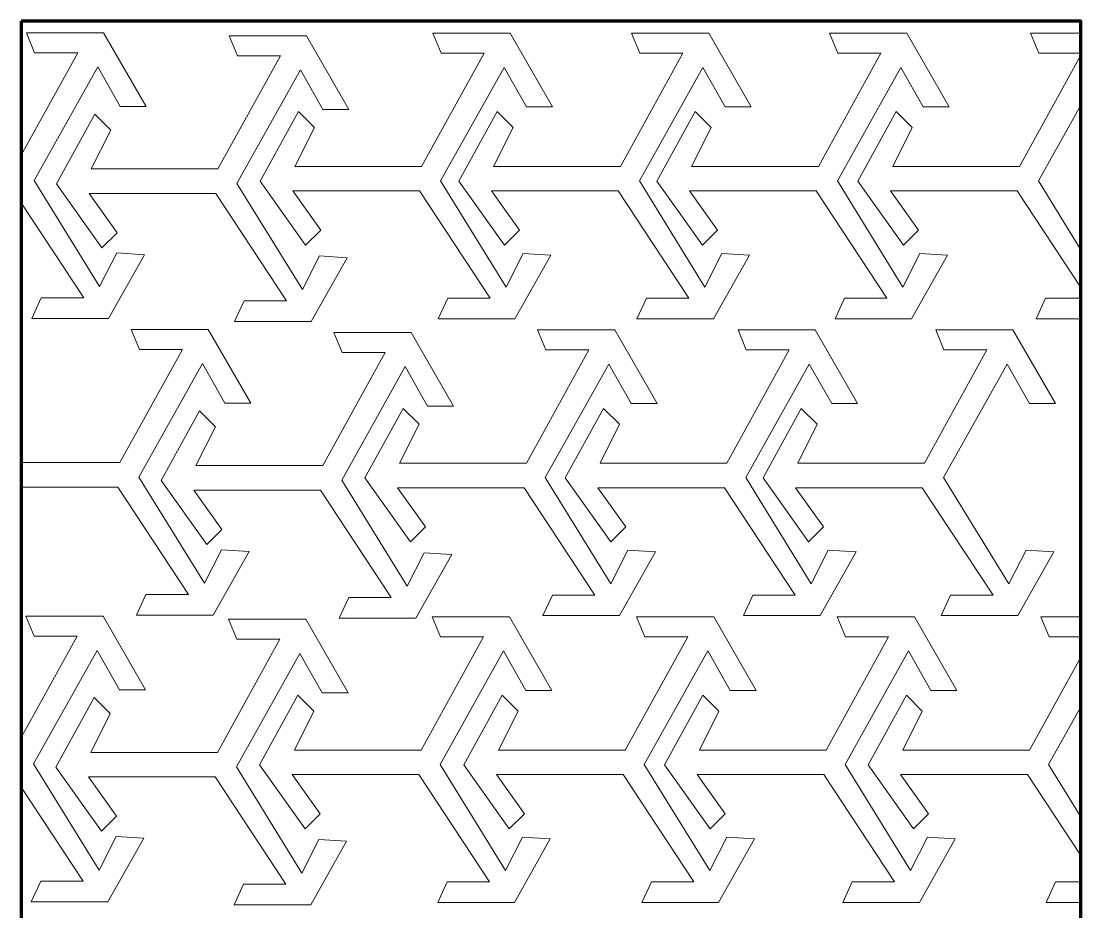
# Model space of a CAD drawing. Header units: centimetres. Extents: x -79.9 to 1.5, y -34 to 25.1.
# Drawn here: x -67.25 to -58.45, y 2.66 to 10.05 of the extents above; entities that cross this region are included whole.
import ezdxf

# ---------------------------------------------------------------- set-up
doc = ezdxf.new("R2010")
doc.units = ezdxf.units.CM
doc.header["$MEASUREMENT"] = 0
doc.layers.add('Layer 1', color=7, linetype='Continuous')

msp = doc.modelspace()

# ---------------------------------------------------------------- linework, layer by layer
at = {"layer": 'Layer 1', "lineweight": 211}
msp.add_open_spline([(-67.24801, 10.04838), (-67.24801, 10.04838), (-58.44801, 10.04838), (-58.44801, 10.04838), (-58.44801, 10.04838), (-58.44801, -6.77584), (-58.44801, -6.77584), (-58.44801, -6.77584), (-67.24801, -6.77584), (-67.24801, -6.77584), (-67.24801, -6.77584), (-67.24801, 10.04838), (-67.24801, 10.04838)], degree=3, knots=[0, 0, 0, 0, 0.25, 0.25, 0.25, 0.5, 0.5, 0.5, 0.75, 0.75, 0.75, 1, 1, 1, 1], dxfattribs=at)
at = {"layer": 'Layer 1', "lineweight": 20}
for points, knots in [([(-67.24801, 8.5398), (-67.24801, 8.5398), (-66.72879, 7.75231), (-66.72879, 7.75231), (-66.72879, 7.75231), (-67.08125, 7.75231), (-67.08125, 7.75231), (-67.08125, 7.75231), (-67.15957, 7.58097), (-67.15957, 7.58097), (-67.15957, 7.58097), (-66.52319, 7.58097), (-66.52319, 7.58097), (-66.52319, 7.58097), (-66.22458, 8.10966), (-66.22458, 8.10966), (-66.22458, 8.10966), (-66.45466, 8.12435), (-66.45466, 8.12435), (-66.45466, 8.12435), (-66.59662, 7.84532), (-66.59662, 7.84532), (-66.59662, 7.84532), (-67.13999, 8.72647), (-67.13999, 8.72647), (-67.13999, 8.72647), (-66.61239, 9.66905), (-66.61239, 9.66905), (-66.61239, 9.66905), (-66.42637, 9.34106), (-66.42637, 9.34106), (-66.42637, 9.34106), (-66.21098, 9.34106), (-66.21098, 9.34106), (-66.21098, 9.34106), (-66.56344, 9.95297), (-66.56344, 9.95297), (-66.56344, 9.95297), (-67.20473, 9.95297), (-67.20473, 9.95297), (-67.20473, 9.95297), (-67.13619, 9.78653), (-67.13619, 9.78653), (-67.13619, 9.78653), (-66.77883, 9.78653), (-66.77883, 9.78653), (-66.77883, 9.78653), (-67.24801, 8.93671), (-67.24801, 8.93671)], [0, 0, 0, 0, 0.0625, 0.0625, 0.0625, 0.125, 0.125, 0.125, 0.1875, 0.1875, 0.1875, 0.25, 0.25, 0.25, 0.3125, 0.3125, 0.3125, 0.375, 0.375, 0.375, 0.4375, 0.4375, 0.4375, 0.5, 0.5, 0.5, 0.5625, 0.5625, 0.5625, 0.625, 0.625, 0.625, 0.6875, 0.6875, 0.6875, 0.75, 0.75, 0.75, 0.8125, 0.8125, 0.8125, 0.875, 0.875, 0.875, 0.9375, 0.9375, 0.9375, 1, 1, 1, 1]), ([(-64.88572, 8.18852), (-64.88572, 8.18852), (-64.76089, 8.31334), (-64.76089, 8.31334), (-64.76089, 8.31334), (-64.99342, 8.63889), (-64.99342, 8.63889), (-64.99342, 8.63889), (-63.94094, 8.63889), (-63.94094, 8.63889), (-63.94094, 8.63889), (-63.35351, 7.74795), (-63.35351, 7.74795), (-63.35351, 7.74795), (-63.70597, 7.74795), (-63.70597, 7.74795), (-63.70597, 7.74795), (-63.78429, 7.57661), (-63.78429, 7.57661), (-63.78429, 7.57661), (-63.14791, 7.57661), (-63.14791, 7.57661), (-63.14791, 7.57661), (-62.8493, 8.1053), (-62.8493, 8.1053), (-62.8493, 8.1053), (-63.07938, 8.11999), (-63.07938, 8.11999), (-63.07938, 8.11999), (-63.22134, 7.84096), (-63.22134, 7.84096), (-63.22134, 7.84096), (-63.76471, 8.72211), (-63.76471, 8.72211), (-63.76471, 8.72211), (-63.23711, 9.66469), (-63.23711, 9.66469), (-63.23711, 9.66469), (-63.05109, 9.3367), (-63.05109, 9.3367), (-63.05109, 9.3367), (-62.8357, 9.3367), (-62.8357, 9.3367), (-62.8357, 9.3367), (-63.18816, 9.94861), (-63.18816, 9.94861), (-63.18816, 9.94861), (-63.82945, 9.94861), (-63.82945, 9.94861), (-63.82945, 9.94861), (-63.76091, 9.78217), (-63.76091, 9.78217), (-63.76091, 9.78217), (-63.40355, 9.78217), (-63.40355, 9.78217), (-63.40355, 9.78217), (-63.92246, 8.84228), (-63.92246, 8.84228), (-63.92246, 8.84228), (-64.97495, 8.84228), (-64.97495, 8.84228), (-64.97495, 8.84228), (-64.8134, 9.16537), (-64.8134, 9.16537), (-64.8134, 9.16537), (-64.94556, 9.29754), (-64.94556, 9.29754), (-64.94556, 9.29754), (-65.26377, 8.71989), (-65.26377, 8.71989), (-65.26377, 8.71989), (-64.88572, 8.18852), (-64.88572, 8.18852)], [0, 0, 0, 0, 0.0416667, 0.0416667, 0.0416667, 0.0833333, 0.0833333, 0.0833333, 0.125, 0.125, 0.125, 0.1666667, 0.1666667, 0.1666667, 0.2083333, 0.2083333, 0.2083333, 0.25, 0.25, 0.25, 0.2916667, 0.2916667, 0.2916667, 0.3333333, 0.3333333, 0.3333333, 0.375, 0.375, 0.375, 0.4166667, 0.4166667, 0.4166667, 0.4583333, 0.4583333, 0.4583333, 0.5, 0.5, 0.5, 0.5416667, 0.5416667, 0.5416667, 0.5833333, 0.5833333, 0.5833333, 0.625, 0.625, 0.625, 0.6666667, 0.6666667, 0.6666667, 0.7083333, 0.7083333, 0.7083333, 0.75, 0.75, 0.75, 0.7916667, 0.7916667, 0.7916667, 0.8333333, 0.8333333, 0.8333333, 0.875, 0.875, 0.875, 0.9166667, 0.9166667, 0.9166667, 0.9583333, 0.9583333, 0.9583333, 1, 1, 1, 1]), ([(-63.23528, 8.18852), (-63.23528, 8.18852), (-63.11045, 8.31334), (-63.11045, 8.31334), (-63.11045, 8.31334), (-63.34298, 8.63889), (-63.34298, 8.63889), (-63.34298, 8.63889), (-62.2905, 8.63889), (-62.2905, 8.63889), (-62.2905, 8.63889), (-61.70307, 7.74795), (-61.70307, 7.74795), (-61.70307, 7.74795), (-62.05553, 7.74795), (-62.05553, 7.74795), (-62.05553, 7.74795), (-62.13385, 7.57661), (-62.13385, 7.57661), (-62.13385, 7.57661), (-61.49747, 7.57661), (-61.49747, 7.57661), (-61.49747, 7.57661), (-61.19886, 8.1053), (-61.19886, 8.1053), (-61.19886, 8.1053), (-61.42894, 8.11999), (-61.42894, 8.11999), (-61.42894, 8.11999), (-61.5709, 7.84096), (-61.5709, 7.84096), (-61.5709, 7.84096), (-62.11427, 8.72211), (-62.11427, 8.72211), (-62.11427, 8.72211), (-61.58667, 9.66469), (-61.58667, 9.66469), (-61.58667, 9.66469), (-61.40065, 9.3367), (-61.40065, 9.3367), (-61.40065, 9.3367), (-61.18526, 9.3367), (-61.18526, 9.3367), (-61.18526, 9.3367), (-61.53772, 9.94861), (-61.53772, 9.94861), (-61.53772, 9.94861), (-62.17901, 9.94861), (-62.17901, 9.94861), (-62.17901, 9.94861), (-62.11047, 9.78217), (-62.11047, 9.78217), (-62.11047, 9.78217), (-61.75311, 9.78217), (-61.75311, 9.78217), (-61.75311, 9.78217), (-62.27202, 8.84228), (-62.27202, 8.84228), (-62.27202, 8.84228), (-63.32451, 8.84228), (-63.32451, 8.84228), (-63.32451, 8.84228), (-63.16296, 9.16537), (-63.16296, 9.16537), (-63.16296, 9.16537), (-63.29512, 9.29754), (-63.29512, 9.29754), (-63.29512, 9.29754), (-63.61333, 8.71989), (-63.61333, 8.71989), (-63.61333, 8.71989), (-63.23528, 8.18852), (-63.23528, 8.18852)], [0, 0, 0, 0, 0.0416667, 0.0416667, 0.0416667, 0.0833333, 0.0833333, 0.0833333, 0.125, 0.125, 0.125, 0.1666667, 0.1666667, 0.1666667, 0.2083333, 0.2083333, 0.2083333, 0.25, 0.25, 0.25, 0.2916667, 0.2916667, 0.2916667, 0.3333333, 0.3333333, 0.3333333, 0.375, 0.375, 0.375, 0.4166667, 0.4166667, 0.4166667, 0.4583333, 0.4583333, 0.4583333, 0.5, 0.5, 0.5, 0.5416667, 0.5416667, 0.5416667, 0.5833333, 0.5833333, 0.5833333, 0.625, 0.625, 0.625, 0.6666667, 0.6666667, 0.6666667, 0.7083333, 0.7083333, 0.7083333, 0.75, 0.75, 0.75, 0.7916667, 0.7916667, 0.7916667, 0.8333333, 0.8333333, 0.8333333, 0.875, 0.875, 0.875, 0.9166667, 0.9166667, 0.9166667, 0.9583333, 0.9583333, 0.9583333, 1, 1, 1, 1]), ([(-61.59074, 8.18852), (-61.59074, 8.18852), (-61.46591, 8.31334), (-61.46591, 8.31334), (-61.46591, 8.31334), (-61.69844, 8.63889), (-61.69844, 8.63889), (-61.69844, 8.63889), (-60.64596, 8.63889), (-60.64596, 8.63889), (-60.64596, 8.63889), (-60.05853, 7.74795), (-60.05853, 7.74795), (-60.05853, 7.74795), (-60.41099, 7.74795), (-60.41099, 7.74795), (-60.41099, 7.74795), (-60.48931, 7.57661), (-60.48931, 7.57661), (-60.48931, 7.57661), (-59.85293, 7.57661), (-59.85293, 7.57661), (-59.85293, 7.57661), (-59.55432, 8.1053), (-59.55432, 8.1053), (-59.55432, 8.1053), (-59.7844, 8.11999), (-59.7844, 8.11999), (-59.7844, 8.11999), (-59.92636, 7.84096), (-59.92636, 7.84096), (-59.92636, 7.84096), (-60.46973, 8.72211), (-60.46973, 8.72211), (-60.46973, 8.72211), (-59.94213, 9.66469), (-59.94213, 9.66469), (-59.94213, 9.66469), (-59.75611, 9.3367), (-59.75611, 9.3367), (-59.75611, 9.3367), (-59.54072, 9.3367), (-59.54072, 9.3367), (-59.54072, 9.3367), (-59.89318, 9.94861), (-59.89318, 9.94861), (-59.89318, 9.94861), (-60.53447, 9.94861), (-60.53447, 9.94861), (-60.53447, 9.94861), (-60.46593, 9.78217), (-60.46593, 9.78217), (-60.46593, 9.78217), (-60.10857, 9.78217), (-60.10857, 9.78217), (-60.10857, 9.78217), (-60.62748, 8.84228), (-60.62748, 8.84228), (-60.62748, 8.84228), (-61.67997, 8.84228), (-61.67997, 8.84228), (-61.67997, 8.84228), (-61.51842, 9.16537), (-61.51842, 9.16537), (-61.51842, 9.16537), (-61.65058, 9.29754), (-61.65058, 9.29754), (-61.65058, 9.29754), (-61.96879, 8.71989), (-61.96879, 8.71989), (-61.96879, 8.71989), (-61.59074, 8.18852), (-61.59074, 8.18852)], [0, 0, 0, 0, 0.0416667, 0.0416667, 0.0416667, 0.0833333, 0.0833333, 0.0833333, 0.125, 0.125, 0.125, 0.1666667, 0.1666667, 0.1666667, 0.2083333, 0.2083333, 0.2083333, 0.25, 0.25, 0.25, 0.2916667, 0.2916667, 0.2916667, 0.3333333, 0.3333333, 0.3333333, 0.375, 0.375, 0.375, 0.4166667, 0.4166667, 0.4166667, 0.4583333, 0.4583333, 0.4583333, 0.5, 0.5, 0.5, 0.5416667, 0.5416667, 0.5416667, 0.5833333, 0.5833333, 0.5833333, 0.625, 0.625, 0.625, 0.6666667, 0.6666667, 0.6666667, 0.7083333, 0.7083333, 0.7083333, 0.75, 0.75, 0.75, 0.7916667, 0.7916667, 0.7916667, 0.8333333, 0.8333333, 0.8333333, 0.875, 0.875, 0.875, 0.9166667, 0.9166667, 0.9166667, 0.9583333, 0.9583333, 0.9583333, 1, 1, 1, 1]), ([(-58.44801, 9.94861), (-58.44801, 9.94861), (-58.86447, 9.94861), (-58.86447, 9.94861), (-58.86447, 9.94861), (-58.79593, 9.78217), (-58.79593, 9.78217), (-58.79593, 9.78217), (-58.44801, 9.78217), (-58.44801, 9.78217)], [0, 0, 0, 0, 0.3333333, 0.3333333, 0.3333333, 0.6666667, 0.6666667, 0.6666667, 1, 1, 1, 1]), ([(-66.57712, 8.16801), (-66.57712, 8.16801), (-66.45229, 8.29283), (-66.45229, 8.29283), (-66.45229, 8.29283), (-66.68482, 8.61838), (-66.68482, 8.61838), (-66.68482, 8.61838), (-65.63234, 8.61838), (-65.63234, 8.61838), (-65.63234, 8.61838), (-65.04491, 7.72744), (-65.04491, 7.72744), (-65.04491, 7.72744), (-65.39737, 7.72744), (-65.39737, 7.72744), (-65.39737, 7.72744), (-65.47569, 7.5561), (-65.47569, 7.5561), (-65.47569, 7.5561), (-64.83931, 7.5561), (-64.83931, 7.5561), (-64.83931, 7.5561), (-64.5407, 8.08479), (-64.5407, 8.08479), (-64.5407, 8.08479), (-64.77078, 8.09948), (-64.77078, 8.09948), (-64.77078, 8.09948), (-64.91274, 7.82045), (-64.91274, 7.82045), (-64.91274, 7.82045), (-65.45611, 8.7016), (-65.45611, 8.7016), (-65.45611, 8.7016), (-64.92851, 9.64418), (-64.92851, 9.64418), (-64.92851, 9.64418), (-64.74249, 9.31619), (-64.74249, 9.31619), (-64.74249, 9.31619), (-64.5271, 9.31619), (-64.5271, 9.31619), (-64.5271, 9.31619), (-64.87956, 9.9281), (-64.87956, 9.9281), (-64.87956, 9.9281), (-65.52085, 9.9281), (-65.52085, 9.9281), (-65.52085, 9.9281), (-65.45231, 9.76166), (-65.45231, 9.76166), (-65.45231, 9.76166), (-65.09495, 9.76166), (-65.09495, 9.76166), (-65.09495, 9.76166), (-65.61386, 8.82177), (-65.61386, 8.82177), (-65.61386, 8.82177), (-66.66635, 8.82177), (-66.66635, 8.82177), (-66.66635, 8.82177), (-66.5048, 9.14486), (-66.5048, 9.14486), (-66.5048, 9.14486), (-66.63696, 9.27703), (-66.63696, 9.27703), (-66.63696, 9.27703), (-66.95517, 8.69938), (-66.95517, 8.69938), (-66.95517, 8.69938), (-66.57712, 8.16801), (-66.57712, 8.16801)], [0, 0, 0, 0, 0.0416667, 0.0416667, 0.0416667, 0.0833333, 0.0833333, 0.0833333, 0.125, 0.125, 0.125, 0.1666667, 0.1666667, 0.1666667, 0.2083333, 0.2083333, 0.2083333, 0.25, 0.25, 0.25, 0.2916667, 0.2916667, 0.2916667, 0.3333333, 0.3333333, 0.3333333, 0.375, 0.375, 0.375, 0.4166667, 0.4166667, 0.4166667, 0.4583333, 0.4583333, 0.4583333, 0.5, 0.5, 0.5, 0.5416667, 0.5416667, 0.5416667, 0.5833333, 0.5833333, 0.5833333, 0.625, 0.625, 0.625, 0.6666667, 0.6666667, 0.6666667, 0.7083333, 0.7083333, 0.7083333, 0.75, 0.75, 0.75, 0.7916667, 0.7916667, 0.7916667, 0.8333333, 0.8333333, 0.8333333, 0.875, 0.875, 0.875, 0.9166667, 0.9166667, 0.9166667, 0.9583333, 0.9583333, 0.9583333, 1, 1, 1, 1]), ([(-58.44801, 9.76507), (-58.44801, 9.76507), (-58.95748, 8.84228), (-58.95748, 8.84228), (-58.95748, 8.84228), (-60.00997, 8.84228), (-60.00997, 8.84228), (-60.00997, 8.84228), (-59.84842, 9.16537), (-59.84842, 9.16537), (-59.84842, 9.16537), (-59.98058, 9.29754), (-59.98058, 9.29754), (-59.98058, 9.29754), (-60.29879, 8.71989), (-60.29879, 8.71989), (-60.29879, 8.71989), (-59.92074, 8.18852), (-59.92074, 8.18852)], [0, 0, 0, 0, 0.1666667, 0.1666667, 0.1666667, 0.3333333, 0.3333333, 0.3333333, 0.5, 0.5, 0.5, 0.6666667, 0.6666667, 0.6666667, 0.8333333, 0.8333333, 0.8333333, 1, 1, 1, 1]), ([(-58.44801, 8.15175), (-58.44801, 8.15175), (-58.79973, 8.72211), (-58.79973, 8.72211), (-58.79973, 8.72211), (-58.44801, 9.35047), (-58.44801, 9.35047)], [0, 0, 0, 0, 0.5, 0.5, 0.5, 1, 1, 1, 1]), ([(-59.92074, 8.18852), (-59.92074, 8.18852), (-59.79591, 8.31334), (-59.79591, 8.31334), (-59.79591, 8.31334), (-60.02844, 8.63889), (-60.02844, 8.63889), (-60.02844, 8.63889), (-58.97596, 8.63889), (-58.97596, 8.63889), (-58.97596, 8.63889), (-58.44801, 7.83816), (-58.44801, 7.83816)], [0, 0, 0, 0, 0.25, 0.25, 0.25, 0.5, 0.5, 0.5, 0.75, 0.75, 0.75, 1, 1, 1, 1]), ([(-58.44801, 7.74795), (-58.44801, 7.74795), (-58.74099, 7.74795), (-58.74099, 7.74795), (-58.74099, 7.74795), (-58.81931, 7.57661), (-58.81931, 7.57661), (-58.81931, 7.57661), (-58.44801, 7.57661), (-58.44801, 7.57661)], [0, 0, 0, 0, 0.3333333, 0.3333333, 0.3333333, 0.6666667, 0.6666667, 0.6666667, 1, 1, 1, 1]), ([(-67.24801, 6.1804), (-67.24801, 6.1804), (-66.44661, 6.1804), (-66.44661, 6.1804), (-66.44661, 6.1804), (-65.85918, 5.28946), (-65.85918, 5.28946), (-65.85918, 5.28946), (-66.21164, 5.28946), (-66.21164, 5.28946), (-66.21164, 5.28946), (-66.28996, 5.11812), (-66.28996, 5.11812), (-66.28996, 5.11812), (-65.65358, 5.11812), (-65.65358, 5.11812), (-65.65358, 5.11812), (-65.35497, 5.64681), (-65.35497, 5.64681), (-65.35497, 5.64681), (-65.58505, 5.6615), (-65.58505, 5.6615), (-65.58505, 5.6615), (-65.72701, 5.38247), (-65.72701, 5.38247), (-65.72701, 5.38247), (-66.27038, 6.26362), (-66.27038, 6.26362), (-66.27038, 6.26362), (-65.74278, 7.2062), (-65.74278, 7.2062), (-65.74278, 7.2062), (-65.55676, 6.87821), (-65.55676, 6.87821), (-65.55676, 6.87821), (-65.34137, 6.87821), (-65.34137, 6.87821), (-65.34137, 6.87821), (-65.69383, 7.49012), (-65.69383, 7.49012), (-65.69383, 7.49012), (-66.33512, 7.49012), (-66.33512, 7.49012), (-66.33512, 7.49012), (-66.26658, 7.32368), (-66.26658, 7.32368), (-66.26658, 7.32368), (-65.90922, 7.32368), (-65.90922, 7.32368), (-65.90922, 7.32368), (-66.42813, 6.38379), (-66.42813, 6.38379), (-66.42813, 6.38379), (-67.24801, 6.38379), (-67.24801, 6.38379)], [0, 0, 0, 0, 0.0555556, 0.0555556, 0.0555556, 0.1111111, 0.1111111, 0.1111111, 0.1666667, 0.1666667, 0.1666667, 0.2222222, 0.2222222, 0.2222222, 0.2777778, 0.2777778, 0.2777778, 0.3333333, 0.3333333, 0.3333333, 0.3888889, 0.3888889, 0.3888889, 0.4444444, 0.4444444, 0.4444444, 0.5, 0.5, 0.5, 0.5555556, 0.5555556, 0.5555556, 0.6111111, 0.6111111, 0.6111111, 0.6666667, 0.6666667, 0.6666667, 0.7222222, 0.7222222, 0.7222222, 0.7777778, 0.7777778, 0.7777778, 0.8333333, 0.8333333, 0.8333333, 0.8888889, 0.8888889, 0.8888889, 0.9444444, 0.9444444, 0.9444444, 1, 1, 1, 1]), ([(-64.01611, 5.72567), (-64.01611, 5.72567), (-63.89128, 5.85049), (-63.89128, 5.85049), (-63.89128, 5.85049), (-64.12381, 6.17604), (-64.12381, 6.17604), (-64.12381, 6.17604), (-63.07133, 6.17604), (-63.07133, 6.17604), (-63.07133, 6.17604), (-62.4839, 5.2851), (-62.4839, 5.2851), (-62.4839, 5.2851), (-62.83636, 5.2851), (-62.83636, 5.2851), (-62.83636, 5.2851), (-62.91468, 5.11376), (-62.91468, 5.11376), (-62.91468, 5.11376), (-62.2783, 5.11376), (-62.2783, 5.11376), (-62.2783, 5.11376), (-61.97969, 5.64245), (-61.97969, 5.64245), (-61.97969, 5.64245), (-62.20977, 5.65714), (-62.20977, 5.65714), (-62.20977, 5.65714), (-62.35173, 5.37811), (-62.35173, 5.37811), (-62.35173, 5.37811), (-62.8951, 6.25926), (-62.8951, 6.25926), (-62.8951, 6.25926), (-62.3675, 7.20184), (-62.3675, 7.20184), (-62.3675, 7.20184), (-62.18148, 6.87385), (-62.18148, 6.87385), (-62.18148, 6.87385), (-61.96609, 6.87385), (-61.96609, 6.87385), (-61.96609, 6.87385), (-62.31855, 7.48576), (-62.31855, 7.48576), (-62.31855, 7.48576), (-62.95984, 7.48576), (-62.95984, 7.48576), (-62.95984, 7.48576), (-62.8913, 7.31932), (-62.8913, 7.31932), (-62.8913, 7.31932), (-62.53394, 7.31932), (-62.53394, 7.31932), (-62.53394, 7.31932), (-63.05285, 6.37943), (-63.05285, 6.37943), (-63.05285, 6.37943), (-64.10534, 6.37943), (-64.10534, 6.37943), (-64.10534, 6.37943), (-63.94379, 6.70252), (-63.94379, 6.70252), (-63.94379, 6.70252), (-64.07595, 6.83469), (-64.07595, 6.83469), (-64.07595, 6.83469), (-64.39416, 6.25704), (-64.39416, 6.25704), (-64.39416, 6.25704), (-64.01611, 5.72567), (-64.01611, 5.72567)], [0, 0, 0, 0, 0.0416667, 0.0416667, 0.0416667, 0.0833333, 0.0833333, 0.0833333, 0.125, 0.125, 0.125, 0.1666667, 0.1666667, 0.1666667, 0.2083333, 0.2083333, 0.2083333, 0.25, 0.25, 0.25, 0.2916667, 0.2916667, 0.2916667, 0.3333333, 0.3333333, 0.3333333, 0.375, 0.375, 0.375, 0.4166667, 0.4166667, 0.4166667, 0.4583333, 0.4583333, 0.4583333, 0.5, 0.5, 0.5, 0.5416667, 0.5416667, 0.5416667, 0.5833333, 0.5833333, 0.5833333, 0.625, 0.625, 0.625, 0.6666667, 0.6666667, 0.6666667, 0.7083333, 0.7083333, 0.7083333, 0.75, 0.75, 0.75, 0.7916667, 0.7916667, 0.7916667, 0.8333333, 0.8333333, 0.8333333, 0.875, 0.875, 0.875, 0.9166667, 0.9166667, 0.9166667, 0.9583333, 0.9583333, 0.9583333, 1, 1, 1, 1]), ([(-62.35123, 5.72567), (-62.35123, 5.72567), (-62.2264, 5.85049), (-62.2264, 5.85049), (-62.2264, 5.85049), (-62.45893, 6.17604), (-62.45893, 6.17604), (-62.45893, 6.17604), (-61.40645, 6.17604), (-61.40645, 6.17604), (-61.40645, 6.17604), (-60.81902, 5.2851), (-60.81902, 5.2851), (-60.81902, 5.2851), (-61.17148, 5.2851), (-61.17148, 5.2851), (-61.17148, 5.2851), (-61.2498, 5.11376), (-61.2498, 5.11376), (-61.2498, 5.11376), (-60.61342, 5.11376), (-60.61342, 5.11376), (-60.61342, 5.11376), (-60.31481, 5.64245), (-60.31481, 5.64245), (-60.31481, 5.64245), (-60.54489, 5.65714), (-60.54489, 5.65714), (-60.54489, 5.65714), (-60.68685, 5.37811), (-60.68685, 5.37811), (-60.68685, 5.37811), (-61.23022, 6.25926), (-61.23022, 6.25926), (-61.23022, 6.25926), (-60.70262, 7.20184), (-60.70262, 7.20184), (-60.70262, 7.20184), (-60.5166, 6.87385), (-60.5166, 6.87385), (-60.5166, 6.87385), (-60.30121, 6.87385), (-60.30121, 6.87385), (-60.30121, 6.87385), (-60.65367, 7.48576), (-60.65367, 7.48576), (-60.65367, 7.48576), (-61.29496, 7.48576), (-61.29496, 7.48576), (-61.29496, 7.48576), (-61.22642, 7.31932), (-61.22642, 7.31932), (-61.22642, 7.31932), (-60.86906, 7.31932), (-60.86906, 7.31932), (-60.86906, 7.31932), (-61.38797, 6.37943), (-61.38797, 6.37943), (-61.38797, 6.37943), (-62.44046, 6.37943), (-62.44046, 6.37943), (-62.44046, 6.37943), (-62.27891, 6.70252), (-62.27891, 6.70252), (-62.27891, 6.70252), (-62.41107, 6.83469), (-62.41107, 6.83469), (-62.41107, 6.83469), (-62.72928, 6.25704), (-62.72928, 6.25704), (-62.72928, 6.25704), (-62.35123, 5.72567), (-62.35123, 5.72567)], [0, 0, 0, 0, 0.0416667, 0.0416667, 0.0416667, 0.0833333, 0.0833333, 0.0833333, 0.125, 0.125, 0.125, 0.1666667, 0.1666667, 0.1666667, 0.2083333, 0.2083333, 0.2083333, 0.25, 0.25, 0.25, 0.2916667, 0.2916667, 0.2916667, 0.3333333, 0.3333333, 0.3333333, 0.375, 0.375, 0.375, 0.4166667, 0.4166667, 0.4166667, 0.4583333, 0.4583333, 0.4583333, 0.5, 0.5, 0.5, 0.5416667, 0.5416667, 0.5416667, 0.5833333, 0.5833333, 0.5833333, 0.625, 0.625, 0.625, 0.6666667, 0.6666667, 0.6666667, 0.7083333, 0.7083333, 0.7083333, 0.75, 0.75, 0.75, 0.7916667, 0.7916667, 0.7916667, 0.8333333, 0.8333333, 0.8333333, 0.875, 0.875, 0.875, 0.9166667, 0.9166667, 0.9166667, 0.9583333, 0.9583333, 0.9583333, 1, 1, 1, 1]), ([(-60.70931, 5.72567), (-60.70931, 5.72567), (-60.58448, 5.85049), (-60.58448, 5.85049), (-60.58448, 5.85049), (-60.81701, 6.17604), (-60.81701, 6.17604), (-60.81701, 6.17604), (-59.76453, 6.17604), (-59.76453, 6.17604), (-59.76453, 6.17604), (-59.1771, 5.2851), (-59.1771, 5.2851), (-59.1771, 5.2851), (-59.52956, 5.2851), (-59.52956, 5.2851), (-59.52956, 5.2851), (-59.60788, 5.11376), (-59.60788, 5.11376), (-59.60788, 5.11376), (-58.9715, 5.11376), (-58.9715, 5.11376), (-58.9715, 5.11376), (-58.67289, 5.64245), (-58.67289, 5.64245), (-58.67289, 5.64245), (-58.90297, 5.65714), (-58.90297, 5.65714), (-58.90297, 5.65714), (-59.04493, 5.37811), (-59.04493, 5.37811), (-59.04493, 5.37811), (-59.5883, 6.25926), (-59.5883, 6.25926), (-59.5883, 6.25926), (-59.0607, 7.20184), (-59.0607, 7.20184), (-59.0607, 7.20184), (-58.87468, 6.87385), (-58.87468, 6.87385), (-58.87468, 6.87385), (-58.65929, 6.87385), (-58.65929, 6.87385), (-58.65929, 6.87385), (-59.01175, 7.48576), (-59.01175, 7.48576), (-59.01175, 7.48576), (-59.65304, 7.48576), (-59.65304, 7.48576), (-59.65304, 7.48576), (-59.5845, 7.31932), (-59.5845, 7.31932), (-59.5845, 7.31932), (-59.22714, 7.31932), (-59.22714, 7.31932), (-59.22714, 7.31932), (-59.74605, 6.37943), (-59.74605, 6.37943), (-59.74605, 6.37943), (-60.79854, 6.37943), (-60.79854, 6.37943), (-60.79854, 6.37943), (-60.63699, 6.70252), (-60.63699, 6.70252), (-60.63699, 6.70252), (-60.76915, 6.83469), (-60.76915, 6.83469), (-60.76915, 6.83469), (-61.08736, 6.25704), (-61.08736, 6.25704), (-61.08736, 6.25704), (-60.70931, 5.72567), (-60.70931, 5.72567)], [0, 0, 0, 0, 0.0416667, 0.0416667, 0.0416667, 0.0833333, 0.0833333, 0.0833333, 0.125, 0.125, 0.125, 0.1666667, 0.1666667, 0.1666667, 0.2083333, 0.2083333, 0.2083333, 0.25, 0.25, 0.25, 0.2916667, 0.2916667, 0.2916667, 0.3333333, 0.3333333, 0.3333333, 0.375, 0.375, 0.375, 0.4166667, 0.4166667, 0.4166667, 0.4583333, 0.4583333, 0.4583333, 0.5, 0.5, 0.5, 0.5416667, 0.5416667, 0.5416667, 0.5833333, 0.5833333, 0.5833333, 0.625, 0.625, 0.625, 0.6666667, 0.6666667, 0.6666667, 0.7083333, 0.7083333, 0.7083333, 0.75, 0.75, 0.75, 0.7916667, 0.7916667, 0.7916667, 0.8333333, 0.8333333, 0.8333333, 0.875, 0.875, 0.875, 0.9166667, 0.9166667, 0.9166667, 0.9583333, 0.9583333, 0.9583333, 1, 1, 1, 1]), ([(-65.70751, 5.70516), (-65.70751, 5.70516), (-65.58268, 5.82998), (-65.58268, 5.82998), (-65.58268, 5.82998), (-65.81521, 6.15553), (-65.81521, 6.15553), (-65.81521, 6.15553), (-64.76273, 6.15553), (-64.76273, 6.15553), (-64.76273, 6.15553), (-64.1753, 5.26459), (-64.1753, 5.26459), (-64.1753, 5.26459), (-64.52776, 5.26459), (-64.52776, 5.26459), (-64.52776, 5.26459), (-64.60608, 5.09325), (-64.60608, 5.09325), (-64.60608, 5.09325), (-63.9697, 5.09325), (-63.9697, 5.09325), (-63.9697, 5.09325), (-63.67109, 5.62194), (-63.67109, 5.62194), (-63.67109, 5.62194), (-63.90117, 5.63663), (-63.90117, 5.63663), (-63.90117, 5.63663), (-64.04313, 5.3576), (-64.04313, 5.3576), (-64.04313, 5.3576), (-64.5865, 6.23875), (-64.5865, 6.23875), (-64.5865, 6.23875), (-64.0589, 7.18133), (-64.0589, 7.18133), (-64.0589, 7.18133), (-63.87288, 6.85334), (-63.87288, 6.85334), (-63.87288, 6.85334), (-63.65749, 6.85334), (-63.65749, 6.85334), (-63.65749, 6.85334), (-64.00995, 7.46525), (-64.00995, 7.46525), (-64.00995, 7.46525), (-64.65124, 7.46525), (-64.65124, 7.46525), (-64.65124, 7.46525), (-64.5827, 7.29881), (-64.5827, 7.29881), (-64.5827, 7.29881), (-64.22534, 7.29881), (-64.22534, 7.29881), (-64.22534, 7.29881), (-64.74425, 6.35892), (-64.74425, 6.35892), (-64.74425, 6.35892), (-65.79674, 6.35892), (-65.79674, 6.35892), (-65.79674, 6.35892), (-65.63519, 6.68201), (-65.63519, 6.68201), (-65.63519, 6.68201), (-65.76735, 6.81418), (-65.76735, 6.81418), (-65.76735, 6.81418), (-66.08556, 6.23653), (-66.08556, 6.23653), (-66.08556, 6.23653), (-65.70751, 5.70516), (-65.70751, 5.70516)], [0, 0, 0, 0, 0.0416667, 0.0416667, 0.0416667, 0.0833333, 0.0833333, 0.0833333, 0.125, 0.125, 0.125, 0.1666667, 0.1666667, 0.1666667, 0.2083333, 0.2083333, 0.2083333, 0.25, 0.25, 0.25, 0.2916667, 0.2916667, 0.2916667, 0.3333333, 0.3333333, 0.3333333, 0.375, 0.375, 0.375, 0.4166667, 0.4166667, 0.4166667, 0.4583333, 0.4583333, 0.4583333, 0.5, 0.5, 0.5, 0.5416667, 0.5416667, 0.5416667, 0.5833333, 0.5833333, 0.5833333, 0.625, 0.625, 0.625, 0.6666667, 0.6666667, 0.6666667, 0.7083333, 0.7083333, 0.7083333, 0.75, 0.75, 0.75, 0.7916667, 0.7916667, 0.7916667, 0.8333333, 0.8333333, 0.8333333, 0.875, 0.875, 0.875, 0.9166667, 0.9166667, 0.9166667, 0.9583333, 0.9583333, 0.9583333, 1, 1, 1, 1]), ([(-67.24801, 3.68905), (-67.24801, 3.68905), (-66.73337, 2.90851), (-66.73337, 2.90851), (-66.73337, 2.90851), (-67.08583, 2.90851), (-67.08583, 2.90851), (-67.08583, 2.90851), (-67.16415, 2.73717), (-67.16415, 2.73717), (-67.16415, 2.73717), (-66.52777, 2.73717), (-66.52777, 2.73717), (-66.52777, 2.73717), (-66.22916, 3.26586), (-66.22916, 3.26586), (-66.22916, 3.26586), (-66.45924, 3.28055), (-66.45924, 3.28055), (-66.45924, 3.28055), (-66.6012, 3.00152), (-66.6012, 3.00152), (-66.6012, 3.00152), (-67.14457, 3.88267), (-67.14457, 3.88267), (-67.14457, 3.88267), (-66.61697, 4.82525), (-66.61697, 4.82525), (-66.61697, 4.82525), (-66.43095, 4.49726), (-66.43095, 4.49726), (-66.43095, 4.49726), (-66.21556, 4.49726), (-66.21556, 4.49726), (-66.21556, 4.49726), (-66.56802, 5.10917), (-66.56802, 5.10917), (-66.56802, 5.10917), (-67.20931, 5.10917), (-67.20931, 5.10917), (-67.20931, 5.10917), (-67.14077, 4.94273), (-67.14077, 4.94273), (-67.14077, 4.94273), (-66.78341, 4.94273), (-66.78341, 4.94273), (-66.78341, 4.94273), (-67.24801, 4.10121), (-67.24801, 4.10121)], [0, 0, 0, 0, 0.0625, 0.0625, 0.0625, 0.125, 0.125, 0.125, 0.1875, 0.1875, 0.1875, 0.25, 0.25, 0.25, 0.3125, 0.3125, 0.3125, 0.375, 0.375, 0.375, 0.4375, 0.4375, 0.4375, 0.5, 0.5, 0.5, 0.5625, 0.5625, 0.5625, 0.625, 0.625, 0.625, 0.6875, 0.6875, 0.6875, 0.75, 0.75, 0.75, 0.8125, 0.8125, 0.8125, 0.875, 0.875, 0.875, 0.9375, 0.9375, 0.9375, 1, 1, 1, 1]), ([(-64.8903, 3.34472), (-64.8903, 3.34472), (-64.76547, 3.46954), (-64.76547, 3.46954), (-64.76547, 3.46954), (-64.998, 3.79509), (-64.998, 3.79509), (-64.998, 3.79509), (-63.94552, 3.79509), (-63.94552, 3.79509), (-63.94552, 3.79509), (-63.35809, 2.90415), (-63.35809, 2.90415), (-63.35809, 2.90415), (-63.71055, 2.90415), (-63.71055, 2.90415), (-63.71055, 2.90415), (-63.78887, 2.73281), (-63.78887, 2.73281), (-63.78887, 2.73281), (-63.15249, 2.73281), (-63.15249, 2.73281), (-63.15249, 2.73281), (-62.85388, 3.2615), (-62.85388, 3.2615), (-62.85388, 3.2615), (-63.08396, 3.27619), (-63.08396, 3.27619), (-63.08396, 3.27619), (-63.22592, 2.99716), (-63.22592, 2.99716), (-63.22592, 2.99716), (-63.76929, 3.87831), (-63.76929, 3.87831), (-63.76929, 3.87831), (-63.24169, 4.82089), (-63.24169, 4.82089), (-63.24169, 4.82089), (-63.05567, 4.4929), (-63.05567, 4.4929), (-63.05567, 4.4929), (-62.84028, 4.4929), (-62.84028, 4.4929), (-62.84028, 4.4929), (-63.19274, 5.10481), (-63.19274, 5.10481), (-63.19274, 5.10481), (-63.83403, 5.10481), (-63.83403, 5.10481), (-63.83403, 5.10481), (-63.76549, 4.93837), (-63.76549, 4.93837), (-63.76549, 4.93837), (-63.40813, 4.93837), (-63.40813, 4.93837), (-63.40813, 4.93837), (-63.92704, 3.99848), (-63.92704, 3.99848), (-63.92704, 3.99848), (-64.97953, 3.99848), (-64.97953, 3.99848), (-64.97953, 3.99848), (-64.81798, 4.32157), (-64.81798, 4.32157), (-64.81798, 4.32157), (-64.95014, 4.45374), (-64.95014, 4.45374), (-64.95014, 4.45374), (-65.26835, 3.87609), (-65.26835, 3.87609), (-65.26835, 3.87609), (-64.8903, 3.34472), (-64.8903, 3.34472)], [0, 0, 0, 0, 0.0416667, 0.0416667, 0.0416667, 0.0833333, 0.0833333, 0.0833333, 0.125, 0.125, 0.125, 0.1666667, 0.1666667, 0.1666667, 0.2083333, 0.2083333, 0.2083333, 0.25, 0.25, 0.25, 0.2916667, 0.2916667, 0.2916667, 0.3333333, 0.3333333, 0.3333333, 0.375, 0.375, 0.375, 0.4166667, 0.4166667, 0.4166667, 0.4583333, 0.4583333, 0.4583333, 0.5, 0.5, 0.5, 0.5416667, 0.5416667, 0.5416667, 0.5833333, 0.5833333, 0.5833333, 0.625, 0.625, 0.625, 0.6666667, 0.6666667, 0.6666667, 0.7083333, 0.7083333, 0.7083333, 0.75, 0.75, 0.75, 0.7916667, 0.7916667, 0.7916667, 0.8333333, 0.8333333, 0.8333333, 0.875, 0.875, 0.875, 0.9166667, 0.9166667, 0.9166667, 0.9583333, 0.9583333, 0.9583333, 1, 1, 1, 1]), ([(-63.19419, 3.34472), (-63.19419, 3.34472), (-63.06936, 3.46954), (-63.06936, 3.46954), (-63.06936, 3.46954), (-63.30189, 3.79509), (-63.30189, 3.79509), (-63.30189, 3.79509), (-62.24941, 3.79509), (-62.24941, 3.79509), (-62.24941, 3.79509), (-61.66198, 2.90415), (-61.66198, 2.90415), (-61.66198, 2.90415), (-62.01444, 2.90415), (-62.01444, 2.90415), (-62.01444, 2.90415), (-62.09276, 2.73281), (-62.09276, 2.73281), (-62.09276, 2.73281), (-61.45638, 2.73281), (-61.45638, 2.73281), (-61.45638, 2.73281), (-61.15777, 3.2615), (-61.15777, 3.2615), (-61.15777, 3.2615), (-61.38785, 3.27619), (-61.38785, 3.27619), (-61.38785, 3.27619), (-61.52981, 2.99716), (-61.52981, 2.99716), (-61.52981, 2.99716), (-62.07318, 3.87831), (-62.07318, 3.87831), (-62.07318, 3.87831), (-61.54558, 4.82089), (-61.54558, 4.82089), (-61.54558, 4.82089), (-61.35956, 4.4929), (-61.35956, 4.4929), (-61.35956, 4.4929), (-61.14417, 4.4929), (-61.14417, 4.4929), (-61.14417, 4.4929), (-61.49663, 5.10481), (-61.49663, 5.10481), (-61.49663, 5.10481), (-62.13792, 5.10481), (-62.13792, 5.10481), (-62.13792, 5.10481), (-62.06938, 4.93837), (-62.06938, 4.93837), (-62.06938, 4.93837), (-61.71202, 4.93837), (-61.71202, 4.93837), (-61.71202, 4.93837), (-62.23093, 3.99848), (-62.23093, 3.99848), (-62.23093, 3.99848), (-63.28342, 3.99848), (-63.28342, 3.99848), (-63.28342, 3.99848), (-63.12187, 4.32157), (-63.12187, 4.32157), (-63.12187, 4.32157), (-63.25403, 4.45374), (-63.25403, 4.45374), (-63.25403, 4.45374), (-63.57224, 3.87609), (-63.57224, 3.87609), (-63.57224, 3.87609), (-63.19419, 3.34472), (-63.19419, 3.34472)], [0, 0, 0, 0, 0.0416667, 0.0416667, 0.0416667, 0.0833333, 0.0833333, 0.0833333, 0.125, 0.125, 0.125, 0.1666667, 0.1666667, 0.1666667, 0.2083333, 0.2083333, 0.2083333, 0.25, 0.25, 0.25, 0.2916667, 0.2916667, 0.2916667, 0.3333333, 0.3333333, 0.3333333, 0.375, 0.375, 0.375, 0.4166667, 0.4166667, 0.4166667, 0.4583333, 0.4583333, 0.4583333, 0.5, 0.5, 0.5, 0.5416667, 0.5416667, 0.5416667, 0.5833333, 0.5833333, 0.5833333, 0.625, 0.625, 0.625, 0.6666667, 0.6666667, 0.6666667, 0.7083333, 0.7083333, 0.7083333, 0.75, 0.75, 0.75, 0.7916667, 0.7916667, 0.7916667, 0.8333333, 0.8333333, 0.8333333, 0.875, 0.875, 0.875, 0.9166667, 0.9166667, 0.9166667, 0.9583333, 0.9583333, 0.9583333, 1, 1, 1, 1]), ([(-61.52679, 3.34472), (-61.52679, 3.34472), (-61.40196, 3.46954), (-61.40196, 3.46954), (-61.40196, 3.46954), (-61.63449, 3.79509), (-61.63449, 3.79509), (-61.63449, 3.79509), (-60.58201, 3.79509), (-60.58201, 3.79509), (-60.58201, 3.79509), (-59.99458, 2.90415), (-59.99458, 2.90415), (-59.99458, 2.90415), (-60.34704, 2.90415), (-60.34704, 2.90415), (-60.34704, 2.90415), (-60.42536, 2.73281), (-60.42536, 2.73281), (-60.42536, 2.73281), (-59.78898, 2.73281), (-59.78898, 2.73281), (-59.78898, 2.73281), (-59.49037, 3.2615), (-59.49037, 3.2615), (-59.49037, 3.2615), (-59.72045, 3.27619), (-59.72045, 3.27619), (-59.72045, 3.27619), (-59.86241, 2.99716), (-59.86241, 2.99716), (-59.86241, 2.99716), (-60.40578, 3.87831), (-60.40578, 3.87831), (-60.40578, 3.87831), (-59.87818, 4.82089), (-59.87818, 4.82089), (-59.87818, 4.82089), (-59.69216, 4.4929), (-59.69216, 4.4929), (-59.69216, 4.4929), (-59.47677, 4.4929), (-59.47677, 4.4929), (-59.47677, 4.4929), (-59.82923, 5.10481), (-59.82923, 5.10481), (-59.82923, 5.10481), (-60.47052, 5.10481), (-60.47052, 5.10481), (-60.47052, 5.10481), (-60.40198, 4.93837), (-60.40198, 4.93837), (-60.40198, 4.93837), (-60.04462, 4.93837), (-60.04462, 4.93837), (-60.04462, 4.93837), (-60.56353, 3.99848), (-60.56353, 3.99848), (-60.56353, 3.99848), (-61.61602, 3.99848), (-61.61602, 3.99848), (-61.61602, 3.99848), (-61.45447, 4.32157), (-61.45447, 4.32157), (-61.45447, 4.32157), (-61.58663, 4.45374), (-61.58663, 4.45374), (-61.58663, 4.45374), (-61.90484, 3.87609), (-61.90484, 3.87609), (-61.90484, 3.87609), (-61.52679, 3.34472), (-61.52679, 3.34472)], [0, 0, 0, 0, 0.0416667, 0.0416667, 0.0416667, 0.0833333, 0.0833333, 0.0833333, 0.125, 0.125, 0.125, 0.1666667, 0.1666667, 0.1666667, 0.2083333, 0.2083333, 0.2083333, 0.25, 0.25, 0.25, 0.2916667, 0.2916667, 0.2916667, 0.3333333, 0.3333333, 0.3333333, 0.375, 0.375, 0.375, 0.4166667, 0.4166667, 0.4166667, 0.4583333, 0.4583333, 0.4583333, 0.5, 0.5, 0.5, 0.5416667, 0.5416667, 0.5416667, 0.5833333, 0.5833333, 0.5833333, 0.625, 0.625, 0.625, 0.6666667, 0.6666667, 0.6666667, 0.7083333, 0.7083333, 0.7083333, 0.75, 0.75, 0.75, 0.7916667, 0.7916667, 0.7916667, 0.8333333, 0.8333333, 0.8333333, 0.875, 0.875, 0.875, 0.9166667, 0.9166667, 0.9166667, 0.9583333, 0.9583333, 0.9583333, 1, 1, 1, 1]), ([(-58.44801, 5.10481), (-58.44801, 5.10481), (-58.78052, 5.10481), (-58.78052, 5.10481), (-58.78052, 5.10481), (-58.71198, 4.93837), (-58.71198, 4.93837), (-58.71198, 4.93837), (-58.44801, 4.93837), (-58.44801, 4.93837)], [0, 0, 0, 0, 0.3333333, 0.3333333, 0.3333333, 0.6666667, 0.6666667, 0.6666667, 1, 1, 1, 1]), ([(-66.5817, 3.32421), (-66.5817, 3.32421), (-66.45687, 3.44903), (-66.45687, 3.44903), (-66.45687, 3.44903), (-66.6894, 3.77458), (-66.6894, 3.77458), (-66.6894, 3.77458), (-65.63692, 3.77458), (-65.63692, 3.77458), (-65.63692, 3.77458), (-65.04949, 2.88364), (-65.04949, 2.88364), (-65.04949, 2.88364), (-65.40195, 2.88364), (-65.40195, 2.88364), (-65.40195, 2.88364), (-65.48027, 2.7123), (-65.48027, 2.7123), (-65.48027, 2.7123), (-64.84389, 2.7123), (-64.84389, 2.7123), (-64.84389, 2.7123), (-64.54528, 3.24099), (-64.54528, 3.24099), (-64.54528, 3.24099), (-64.77536, 3.25568), (-64.77536, 3.25568), (-64.77536, 3.25568), (-64.91732, 2.97665), (-64.91732, 2.97665), (-64.91732, 2.97665), (-65.46069, 3.8578), (-65.46069, 3.8578), (-65.46069, 3.8578), (-64.93309, 4.80038), (-64.93309, 4.80038), (-64.93309, 4.80038), (-64.74707, 4.47239), (-64.74707, 4.47239), (-64.74707, 4.47239), (-64.53168, 4.47239), (-64.53168, 4.47239), (-64.53168, 4.47239), (-64.88414, 5.0843), (-64.88414, 5.0843), (-64.88414, 5.0843), (-65.52543, 5.0843), (-65.52543, 5.0843), (-65.52543, 5.0843), (-65.45689, 4.91786), (-65.45689, 4.91786), (-65.45689, 4.91786), (-65.09953, 4.91786), (-65.09953, 4.91786), (-65.09953, 4.91786), (-65.61844, 3.97797), (-65.61844, 3.97797), (-65.61844, 3.97797), (-66.67093, 3.97797), (-66.67093, 3.97797), (-66.67093, 3.97797), (-66.50938, 4.30106), (-66.50938, 4.30106), (-66.50938, 4.30106), (-66.64154, 4.43323), (-66.64154, 4.43323), (-66.64154, 4.43323), (-66.95975, 3.85558), (-66.95975, 3.85558), (-66.95975, 3.85558), (-66.5817, 3.32421), (-66.5817, 3.32421)], [0, 0, 0, 0, 0.0416667, 0.0416667, 0.0416667, 0.0833333, 0.0833333, 0.0833333, 0.125, 0.125, 0.125, 0.1666667, 0.1666667, 0.1666667, 0.2083333, 0.2083333, 0.2083333, 0.25, 0.25, 0.25, 0.2916667, 0.2916667, 0.2916667, 0.3333333, 0.3333333, 0.3333333, 0.375, 0.375, 0.375, 0.4166667, 0.4166667, 0.4166667, 0.4583333, 0.4583333, 0.4583333, 0.5, 0.5, 0.5, 0.5416667, 0.5416667, 0.5416667, 0.5833333, 0.5833333, 0.5833333, 0.625, 0.625, 0.625, 0.6666667, 0.6666667, 0.6666667, 0.7083333, 0.7083333, 0.7083333, 0.75, 0.75, 0.75, 0.7916667, 0.7916667, 0.7916667, 0.8333333, 0.8333333, 0.8333333, 0.875, 0.875, 0.875, 0.9166667, 0.9166667, 0.9166667, 0.9583333, 0.9583333, 0.9583333, 1, 1, 1, 1]), ([(-58.44801, 4.76921), (-58.44801, 4.76921), (-58.87353, 3.99848), (-58.87353, 3.99848), (-58.87353, 3.99848), (-59.92602, 3.99848), (-59.92602, 3.99848), (-59.92602, 3.99848), (-59.76447, 4.32157), (-59.76447, 4.32157), (-59.76447, 4.32157), (-59.89663, 4.45374), (-59.89663, 4.45374), (-59.89663, 4.45374), (-60.21484, 3.87609), (-60.21484, 3.87609), (-60.21484, 3.87609), (-59.83679, 3.34472), (-59.83679, 3.34472)], [0, 0, 0, 0, 0.1666667, 0.1666667, 0.1666667, 0.3333333, 0.3333333, 0.3333333, 0.5, 0.5, 0.5, 0.6666667, 0.6666667, 0.6666667, 0.8333333, 0.8333333, 0.8333333, 1, 1, 1, 1]), ([(-58.44801, 3.44408), (-58.44801, 3.44408), (-58.71578, 3.87831), (-58.71578, 3.87831), (-58.71578, 3.87831), (-58.44801, 4.35669), (-58.44801, 4.35669)], [0, 0, 0, 0, 0.5, 0.5, 0.5, 1, 1, 1, 1]), ([(-59.83679, 3.34472), (-59.83679, 3.34472), (-59.71196, 3.46954), (-59.71196, 3.46954), (-59.71196, 3.46954), (-59.94449, 3.79509), (-59.94449, 3.79509), (-59.94449, 3.79509), (-58.89201, 3.79509), (-58.89201, 3.79509), (-58.89201, 3.79509), (-58.44801, 3.12169), (-58.44801, 3.12169)], [0, 0, 0, 0, 0.25, 0.25, 0.25, 0.5, 0.5, 0.5, 0.75, 0.75, 0.75, 1, 1, 1, 1]), ([(-58.44801, 2.90415), (-58.44801, 2.90415), (-58.65704, 2.90415), (-58.65704, 2.90415), (-58.65704, 2.90415), (-58.73536, 2.73281), (-58.73536, 2.73281), (-58.73536, 2.73281), (-58.44801, 2.73281), (-58.44801, 2.73281)], [0, 0, 0, 0, 0.3333333, 0.3333333, 0.3333333, 0.6666667, 0.6666667, 0.6666667, 1, 1, 1, 1])]:
    msp.add_open_spline(points, degree=3, knots=knots, dxfattribs=at)

doc.saveas('drawing.dxf')
